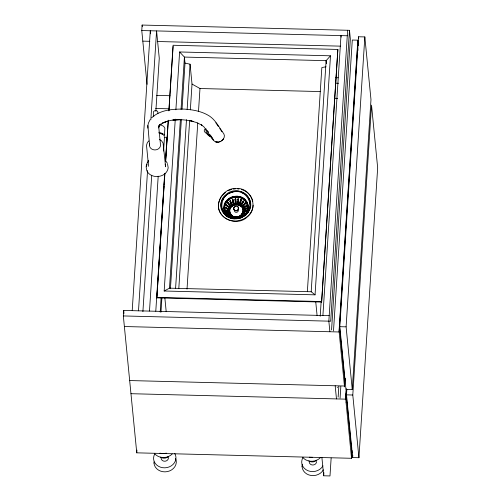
<?xml version="1.0" encoding="UTF-8"?>
<svg xmlns="http://www.w3.org/2000/svg" width="501" height="501" viewBox="0 0 501 501"><rect width="100%" height="100%" fill="white"/><g stroke="black" fill="none" stroke-linecap="round" stroke-linejoin="round"><path stroke-width="0.75" d="M149.542 144.996L147.883 125.507L148.453 122.983L150.106 119.701M147.839 128.137L147.883 125.507M238.582 199.179L238 198.903L237.925 199.605M352.034 450.455L351.527 458.29L136.76 452.835L123.334 315.937L123.691 310.445L329.201 315.661M147.05 84.356L141.77 30.542L142.127 25.05L349.485 30.317L350.349 39.078L331.556 329.965M132.208 310.664L150.287 30.761L150.588 33.805M138.501 310.82L147.57 170.478M148.121 161.904L148.221 160.345M150.839 119.802L156.581 30.918L159.268 58.298L155.842 111.316M142.898 311.691L151.715 175.25M136.76 452.835L136.936 450.092M149.492 311.04L158.203 176.158M155.786 311.202L164.647 173.979M165.505 160.727L167.015 137.337L164.222 137.261M168.856 110.821L173.089 45.259L337.868 49.442L321.629 302.053L156.851 297.87L164.823 173.265M165.574 161.554L168.248 120.19M156.851 297.87L164.052 186.385M164.153 184.825L164.56 178.588M164.66 177.028L164.86 173.916M165.668 161.441L166.57 147.407M166.67 145.847L167.578 131.813M167.678 130.254L168.286 120.904M168.937 110.765L169.595 100.632M169.695 99.073L173.089 46.487M160.182 312.073L161.09 298.039M160.99 312.098L161.892 298.07M175.882 109.775L179.615 51.972L330.497 55.805L315.054 294.839L164.171 291.006L175.275 119.15M164.171 291.006L169.495 288.163L180.385 119.532M181.043 109.381L184.418 57.076L179.615 51.972M170.434 288.689L181.375 119.282M182.032 109.13L185.007 63.07L184.418 57.076L326.113 60.671L330.497 55.805M175.594 288.257L186.491 119.633M187.142 109.481L190.067 64.203L185.007 63.07M178.801 288.601L189.647 120.747M190.349 109.819L192.015 84.055L190.067 64.203M187.017 289.152L197.763 122.864M198.515 111.153L199.98 88.514L192.015 84.055M307.363 291.607L321.836 67.547L326.007 66.796M315.054 294.839L311.19 291.757L326.113 60.671L326.408 63.671M302.31 464.258L302.147 466.807L302.266 464.966M320.202 316.244L321.11 302.184M321.629 302.053L337.868 49.442M322.907 315.505L340.987 35.602L341.131 37.105M347.638 30.267L328.844 321.16L329.883 331.743M349.485 30.317L330.698 321.204L123.334 315.937M331.148 458.014L329.99 475.95L323.696 475.787L323.897 472.668M333.497 330.923L352.291 40.036L357.839 40.174L358.384 45.723M357.839 40.174L339.052 331.067L344.531 386.922L345.083 378.343M357.933 41.088L339.139 331.981L124.373 326.527M339.81 326.683L358.534 36.767L364.834 36.924L370.978 99.624L352.253 389.546L345.959 389.383L339.81 326.683L346.103 326.846L352.253 389.546M338.144 397.136L338.851 386.221M340.085 398.095L340.837 386.396M346.103 326.846L364.834 36.924M344.945 378.211L344.438 386.008L129.671 380.553M346.241 388.876L345.64 398.239L351.527 458.29M346.385 389.014L345.728 399.147L130.961 393.698M358.935 457.72L352.792 395.02L371.517 105.097L377.666 167.797L358.935 457.72L352.641 457.557L346.492 394.857L346.849 389.402M351.577 449.691L351.727 447.355M352.641 457.557L352.792 455.221M158.717 127.918L158.779 126.997M163.558 151.058L164.503 136.566M238 198.903L237.881 200.156M238.545 199.699L238.614 198.991M237.768 201.302A4.985 0.639 -82.4 0 1 237.487 203.08L237.361 204.107L237.474 203.024A4.81 0.62 -82.4 0 0 237.743 201.308L237.906 200.112M237.355 204.026L237.975 204.195L238.088 203.112A4.81 0.62 -82.4 0 0 238.357 201.402L238.57 199.636M164.422 135.489L164.867 128.212L163.714 126.377L160.746 124.83M158.811 127.467L159.136 125.338L158.93 126.384L159.925 124.561L158.88 126.459L161.103 123.935L159.462 125.263C169.062 118.18 182.283 118.912 193.342 121.474L190.248 120.716L196.542 122.551L201.959 125.175L201.245 124.743L203.901 126.841L208.165 132.602C210.677 136.598 214.071 144.551 220.215 141.608C223.152 140.449 225.563 136.779 223.803 133.761C218.868 127.204 215.248 118.931 207.608 114.967C200.563 111.047 192.447 109.688 184.493 109.118C173.233 108.917 160.333 109.669 151.646 117.798M337.211 387.642L337.417 387.198M240.68 199.767L241.325 199.836L240.987 201.033M241.325 199.836L241.131 200.506M149.548 143.518L149.448 144.795M219.162 201.12C213.858 216.952 236.215 227.968 247.319 216.92C258.967 207.965 251.421 187.844 236.823 188.451C222.864 187.211 212.167 205.592 222.751 216.006C232.47 226.364 252.335 219.557 253.118 205.216M221.711 202.742L221.436 206.988M223.722 207.52C224.06 195.835 241.927 191.764 247.137 202.298M224.06 207.84L224.767 204.514L226.126 201.847L228.162 199.586M224.21 207.765C224.68 200.957 231.788 195.872 238.376 197.056M228.963 209.543L228.625 209.481A4.415 2.098 12.8 0 1 227.016 208.961C225.2 208.704 224.83 206.249 226.734 208.097A4.284 2.035 12.8 0 0 228.757 208.823L229.558 209.299L229.076 208.886M229.552 209.218L229.439 209.875L228.638 209.405A4.284 2.035 12.8 0 1 226.615 208.679L225.437 207.852L225.556 207.276M228.055 209.888L228.337 208.522M228.838 210.163L228.957 209.462M229.082 208.961L229.489 207.696L229.94 208.216L229.201 207.558M228.562 211.973L228.832 210.658M229.627 210.608L229.953 208.898M233.648 208.585L234.061 207.414M234.543 210.195C233.61 213.432 239.478 212.844 238.05 209.85M238.263 209.243L238.144 207.652M238.62 208.397C238.939 211.81 233.097 211.729 233.616 208.266C233.716 205.46 238.426 205.185 238.601 208.097M243.079 210.871L241.983 214.096M243.549 211.735L243.123 211.936L243.235 211.278L243.974 211.115A4.284 2.035 12.8 0 0 245.91 210.984L246.962 210.495L246.949 211.165M243.123 211.936L243.235 211.278M246.649 211.359L245.44 211.729A4.415 2.098 12.8 0 1 243.887 211.773L243.542 211.66L242.471 213.551L243.167 213.583A4.559 1.904 30.3 0 0 245.953 213.727L245.834 213.639A4.403 1.841 30.3 0 1 243.135 213.495L242.471 213.551M243.242 211.353L243.787 210.458M243.517 213.157L243.887 211.341M243.549 213.476C244.576 210.407 243.367 206.775 240.53 205.134M244.519 212.368L244.801 211.002M245.239 211.992L245.546 210.495M243.855 211.691A4.284 2.035 12.8 0 0 245.791 211.566L246.811 211.103L246.962 210.495M247.237 211.29L247.932 208.003M247.381 211.253C249.016 206.431 247.062 200.751 242.622 198.171M248.108 208.14L247.507 211.059L246.022 213.921M248.402 208.009L247.093 212.524M249.993 206.919L250.281 205.523M250.6 205.147L249.861 208.748L248.164 212.073L245.446 214.992M240.762 199.598L240.424 200.795M240.868 201.559A4.885 1.177 -69.8 0 1 239.998 203.788L239.672 204.759L239.115 204.521L239.422 203.487A4.716 1.134 -69.8 0 0 240.261 201.333L240.624 200.212M239.672 204.759L239.985 203.732A4.716 1.134 -69.8 0 0 240.824 201.577L241.044 200.995M146.104 166.376L147.169 162.881L148.716 161.128M147.037 164.397L146.186 167.196L146.793 170.735C151.039 179.753 166.889 177.899 168.179 167.754L167.572 164.215M243.11 201.039L243.091 201.095A4.572 1.553 -56 0 1 241.15 204.414L240.668 205.266L241.15 205.717L241.626 204.79A4.572 1.553 -56 0 0 243.567 201.465L243.11 201.039L243.686 201.321M243.217 200.951L243.185 201.039A4.734 1.609 -56 0 1 241.175 204.477L240.674 205.347M242.929 206.287A4.641 1.954 -40.8 0 0 245.496 203.425L245.033 202.98A4.478 1.885 -40.8 0 1 242.553 205.748L241.939 206.537L242.29 207.013L242.641 206.412L243.01 206.919L243.235 207.583L242.828 208.003L243.229 207.502M245.189 202.867L245.152 202.949A4.641 1.954 -40.8 0 1 242.578 205.811L242.296 206.017L241.419 205.116L241.645 204.853A4.734 1.609 -56 0 0 243.661 201.408M245.54 203.343L245.384 203.456A4.478 1.885 -40.8 0 1 242.904 206.224L243.016 206.994M219.306 200.419L221.298 196.53L225.525 192.384M222.995 199.373L223.665 198.07M224.335 204.521C226.139 199.686 231.024 196.311 236.171 196.279M224.661 204.922C226.139 200.995 229.64 198.108 233.691 197.131M226.126 205.241L226.295 205.322A4.403 1.841 30.3 0 0 229.201 207.564A4.559 1.904 30.3 0 1 226.183 205.31L226.571 204.784A4.403 1.841 30.3 0 0 229.477 207.026L229.777 207.239L230.504 206.187L230.247 205.898A4.478 1.49 46 0 1 227.792 203.011L228.174 202.498A4.478 1.49 46 0 0 230.66 205.441L230.911 205.729L231.894 204.796L232.182 205.491L232.696 205.066L232.408 204.452M226.258 205.272L226.533 204.734M228.656 207.89L229.301 206.631M229.289 209.456L230.216 207.683L229.765 207.157L230.059 206.587L230.491 206.105L230.873 206.719L231.274 206.187L230.873 206.719M229.207 208.347L229.502 207.777M229.258 209.136L230.116 207.452M229.959 208.98L230.723 207.389L233.341 205.134M234.036 208.053L234.293 207.552M238.495 208.998L237.624 210.163M242.747 212.505C241.106 217.822 232.852 218.78 230.316 213.72M242.459 213.476L242.734 212.938L243.436 213.044A4.559 1.904 30.3 0 0 246.229 213.188M242.847 213.382L241.394 214.967L241.977 215.167A4.641 1.541 46 0 0 244.306 215.987M243.123 212.844L243.411 212.274M242.853 213.464L241.808 214.509M242.146 215.831L242.659 214.823L241.795 215.799M242.434 215.643L242.947 214.635M243.736 214.309L244.382 213.05M245.772 213.77C248.54 209.787 248.189 204.076 244.776 200.575M247.344 210.883L245.897 213.921L243.887 216.156M246.505 213.401C249.122 209.286 248.433 203.556 245.095 200.043M247.788 211.009L245.102 215.192M247.914 212.242L249.235 209.662M248.195 212.374C258.002 198.208 237.618 183.585 225.92 194.638C214.622 203.243 224.617 222.037 238.019 218.405M232.007 215.887L231.681 215.956L232.996 216.394L232.627 216.883A4.885 1.177 -69.8 0 1 231.669 218.236M242.822 207.921L243.029 208.548L243.762 208.003A4.559 2.167 -23.8 0 0 246.705 205.83L246.373 205.285A4.403 2.092 -23.8 0 1 243.536 207.383L243.235 207.583M246.548 205.21L246.505 205.278A4.559 2.167 -23.8 0 1 243.561 207.452M243.029 208.548L243.736 207.928A4.403 2.092 -23.8 0 0 246.573 205.836L246.755 205.761M234.593 217.196L234.524 217.503A4.985 0.639 -82.4 0 1 234.192 218.712M247.024 207.859L247.2 208.472L245.672 209.437A4.415 2.179 -5.6 0 1 244.087 209.869L243.317 210.232L244.062 209.794A4.284 2.117 -5.6 0 0 246.029 209.174L247.099 208.403L247.056 207.821L245.985 208.585A4.284 2.117 -5.6 0 1 244.018 209.211L243.261 209.568L243.317 210.232M247.206 207.827L245.628 208.848A4.415 2.179 -5.6 0 1 244.043 209.286L243.261 209.568M148.835 140.906L147.338 142.603L146.511 145.315L148.578 166.351M225.162 196.405L226.158 195.296M228.4 200.156C223.859 203.913 223.164 211.316 227.404 215.568M228.205 202.554L227.654 202.886M228.976 205.266L230.166 203.945M229.784 206.093L230.754 205.022M231.343 205.16L230.905 205.648L231.287 206.262M229.452 208.159L230.416 207.088M229.471 208.316L230.435 207.245M230.736 207.47C233.09 203.976 238.445 203.362 241.407 206.425M240.712 215.317C251.189 202.179 222.651 201.346 231.431 215.079M241.119 215.217L241.87 214.378M242.127 214.516L242.39 214.71A4.641 1.541 46 0 0 244.72 215.53L244.2 215.868A4.478 1.49 46 0 1 241.952 215.073L239.973 216.006L240.405 216.419A4.734 1.077 60.2 0 0 241.275 217.365M241.72 214.973L240.499 215.743M241.401 216.589L242.684 215.161M242.841 216.131L243.636 215.248M243.787 215.981L245.985 213.545M245.095 214.904C256.431 206.462 246.06 188.007 232.952 192.052C219.457 193.968 217.509 215.054 231.318 218.142M245.465 215.161L247.964 212.386M245.647 215.205L246.667 214.071M225.406 213.025L227.373 215.443A4.478 1.885 -40.8 0 0 230.059 214.772L231.525 215.436L230.98 215.818A4.734 1.609 -56 0 1 228.757 217.096L228.813 216.946A4.572 1.553 -56 0 0 230.986 215.724M247.112 210.539L245.559 211.153A4.415 2.098 12.8 0 1 244.006 211.197L243.668 211.159M231.506 218.267L231.706 218.092A4.716 1.134 -69.8 0 0 232.627 216.789M231.706 204.596A4.734 1.077 60.2 0 1 229.79 201.058L230.385 200.776A4.572 1.04 60.2 0 0 232.226 204.189L232.702 205.147L231.399 206.024M231.9 204.878L231.706 204.54A4.572 1.04 60.2 0 1 229.859 201.12L230.36 200.713M230.667 203.613L231.669 202.949M232.42 204.527L233.591 203.863L233.773 204.608L234.355 204.32L233.773 204.608M230.898 206.55L232.733 205.329M237.142 210.489L237.781 210.038M239.29 216.263L240.818 215.298M240.204 216.094L239.027 216.683L239.146 217.052A4.885 0.539 73.1 0 0 239.641 218.179M240.286 216.996L241.369 216.275M240.743 217.365L241.964 216.551M245.246 214.785L242.158 216.839L238.539 218.11M241.902 217.234L243.943 215.812M242.327 217.065L245.622 214.904M229.708 214.296L230.385 214.14L230.742 214.697L230.328 214.603M230.385 214.14L229.696 214.384A4.641 1.954 -40.8 0 1 226.915 215.079L226.991 214.948A4.478 1.885 -40.8 0 0 229.708 214.296M230.335 214.685L230.047 214.86A4.641 1.954 -40.8 0 1 227.266 215.555L227.216 215.53M225.788 212.562L226.032 213.138A4.403 2.092 -23.8 0 0 229.082 213.138L229.853 213.232L229.07 213.219A4.559 2.167 -23.8 0 1 225.913 213.219L225.826 212.587A4.403 2.092 -23.8 0 0 228.876 212.593M243.117 211.854L243.542 211.66M167.109 121.255L162.549 122.97L168.048 121.054M228.036 190.712L231.612 189.441M229.308 193.198L232.902 191.921M230.685 197.876C234.474 196.048 239.021 196.16 242.722 198.177M233.679 196.824C226.383 198.196 221.617 206.857 225.312 213.545M230.855 198.446L233.754 197.419L236.81 197.118M232.364 199.786L232.896 199.398L233.084 200.081M232.489 200.287L232.326 199.705L232.896 199.398M232.74 202.41L233.886 202.003M232.971 204.164L233.598 203.938L233.485 203.563A4.716 0.52 73.1 0 1 232.783 201.371L232.458 200.231M234.819 203.506L234.192 203.732L234.073 203.356A4.716 0.52 73.1 0 1 233.378 201.158L232.915 199.498M233.648 204.721L234.881 204.283M235.032 206.575L235.645 206.356M237.236 210.401L235.965 210.683M239.359 216.269L235.94 217.033L234.211 216.77M238.896 218.073A4.885 0.539 73.1 0 1 238.551 217.259L238.307 216.758L239.979 216.088M238.432 216.889L235.852 217.302M238.507 217.797L239.741 217.359M242.403 217.046L238.739 218.348L234.869 218.724M239.165 218.311L241.369 217.528M238.764 218.643L242.434 217.34M219.776 141.745L220.215 141.608L218.937 141.921M228.926 211.366L228.581 211.384A4.415 2.179 -5.6 0 1 226.947 211.259C225.262 211.409 224.435 209.105 226.502 210.489A4.284 2.117 -5.6 0 0 228.55 210.721L229.358 210.921L229.414 211.585L228.594 211.303A4.284 2.117 -5.6 0 1 226.546 211.078L225.344 210.526L225.3 209.944M206.262 128.97L204.452 129.602L204.233 130.93L204.652 131.907L209.167 135.909L209.919 135.777M211.184 136.623L209.881 136.491L206.274 132.02L205.748 129.145M233.078 189.115L235.345 188.896M235.119 199.022L235.739 198.841L235.119 199.022L235.176 199.611M234.543 199.943L236.046 199.799M235.057 201.74L236.265 201.627M236.165 204.076L235.533 204.057L236.165 204.076L236.096 203.3L237.411 203.337M235.013 204.621L236.766 204.452M236.591 210.683L235.32 210.589M235.927 218.204L237.236 218.079M238.645 218.085C231.562 219.757 223.446 215.505 221.83 208.184M179.126 119.651L172.851 120.065L181.437 119.664M241.707 214.891L241.394 214.967M141.77 30.542L347.281 35.765M142.81 41.132L149.843 41.307M157.658 41.508L340.505 46.148M335.758 77.693L338.1 77.749M335.401 83.185L338.526 83.266M199.98 88.514L320.296 91.57M334.543 98.277L337.668 98.353M156.7 95.378L169.983 95.716M155.648 108.46L168.931 108.798M169.495 288.163L311.19 291.757M156.807 297.362L321.579 301.546M346.492 394.857L352.792 395.02M346.085 402.372L347.65 402.416M237.593 188.858L239.077 189.084M236.816 196.217L239.353 196.599M236.81 196.893C241.833 197.025 246.617 200.481 247.751 205.466M239.822 197.576C231.969 195.246 222.713 202.298 224.592 210.714M237.969 199.016L238.582 199.11M237.461 201.653L238.645 201.834M236.873 202.842L238.313 203.062M238.031 203.425L239.278 203.782M236.766 203.318L237.424 203.412M234.706 217.033L235.313 217.046L235.138 217.591A4.985 0.639 -82.4 0 1 234.806 218.805M234.005 217.916L235.288 218.11M234.036 218.236L235.32 218.423M232.414 218.517L233.898 218.743M231.086 218.449L232.608 218.68M158.886 132.189L163.05 133.761M158.861 132.94L163.082 134.544M241.307 189.416C246.887 191.069 251.477 195.553 252.83 201.27M241.113 192.403L243.16 193.28M239.992 196.693L242.891 197.926L245.333 199.843M239.923 197.294L242.753 198.496L244.532 199.893M239.766 197.619L242.578 198.747M240.693 199.705L241.257 199.943M239.785 202.154L240.868 202.617M239.04 203.174L240.361 203.732M239.841 204.02L240.943 204.665M239.847 204.101L240.95 204.746M239.666 204.677L239.115 204.521M238.489 204.633L241.401 206.349L242.39 207.765M236.942 206.393L238.025 207.026M234.737 210.339L235.445 210.652M232.633 216.1L234.268 216.751M232.758 216.413L233.785 216.852M232.771 216.52L231.675 215.875L231.456 216.194A4.734 1.609 -56 0 1 229.226 217.465L229.289 217.315A4.572 1.553 -56 0 0 231.462 216.094M233.942 217.096L233.572 216.714M232.239 217.165L233.416 217.666M232.27 217.484L233.447 217.985M231.694 217.553L233.015 218.117M229.489 217.227L231.731 218.229M246.273 213.163L246.141 213.082A4.403 1.841 30.3 0 1 243.411 212.963M159.331 139.403L161.378 140.649L163.075 143.004L165.612 166.783L165.136 164.04M225.65 212.637L225.707 212.668A4.559 2.167 -23.8 0 0 228.863 212.674L229.64 212.606L229.853 213.232M209.167 135.909L207.646 134.556M242.121 214.434L242.365 214.616A4.478 1.49 46 0 0 244.613 215.411M162.086 133.61L163.019 134.331M242.49 198.778C245.928 200.694 248.008 204.527 247.826 208.447M241.413 202.849L242.628 203.801M241.413 205.041L242.29 205.936M241.726 205.98L242.841 206.85M240.561 205.448L242.046 206.606M234.919 210.433L233.66 208.879M231.299 215.061L232.727 216.1M231.462 215.399L232.326 216.075M230.698 215.111L231.199 215.505M231.744 216.776L229.658 214.516L229.02 212.793M232.815 217.91L229.69 214.829L228.882 210.959M231.518 217.184L232.846 218.229M230.028 216.25L231.136 217.121M227.141 215.386L229.69 217.359M229.621 217.553L227.304 215.737L225.588 213.407L224.392 210.301M227.041 215.624L229.527 217.597M226.79 215.693L228.619 217.121M227.598 216.964C205.711 200.82 242.603 177.097 250.356 201.822M225.156 209.982L226.903 210.677A4.415 2.179 -5.6 0 0 228.537 210.802L228.825 210.082M225.412 207.276L227.135 208.378A4.415 2.098 12.8 0 0 228.744 208.898M238.319 216.833L235.858 217.384L233.334 216.764L233.19 217.121A4.885 1.177 -69.8 0 1 232.458 218.223M240.724 215.743L240.9 215.981A4.572 1.04 60.2 0 0 242.202 217.221M240.73 215.825L240.925 216.075A4.734 1.077 60.2 0 0 242.046 217.221M245.127 200.356L246.887 202.755L247.914 205.51M245.064 202.924L245.415 203.4M242.603 207.057L243.398 208.134M229.602 213.626L229.984 214.209M228.788 214.572L229.615 215.687M228.024 214.403L228.919 215.63M227.178 215.756L225.281 213.232L224.254 210.47M224.987 213.232L227.072 215.937M226.352 215.211L224.999 213.37L223.934 210.401M223.208 212.324L224.486 214.059M226.402 204.702L226.458 204.771A4.559 1.904 30.3 0 0 229.464 207.095M165.299 160.351L167.491 163.395M216.689 124.041L218.442 126.609M219.764 128.532L221.962 131.738M209.9 134.55L211.134 136.347M211.954 137.543L213.589 139.936M210.445 135.358L212.631 138.558M207.395 130.874L208.266 132.158L207.452 130.899M215.806 122.764L216.326 123.572M228.061 202.429L228.105 202.517A4.641 1.541 46 0 0 230.648 205.51M230.278 200.625L230.31 200.713A4.734 1.077 60.2 0 0 232.226 204.251M248.847 198.709L250.087 202.047L250.243 204.176M248.79 198.703L249.529 200.688M247.125 202.16L248.189 205.128M246.404 205.235L246.611 205.786M243.924 207.001L244.407 208.291M244.313 209.174L244.795 210.47M243.43 208.053L243.655 208.71M242.384 207.683L242.966 209.305M233.967 209.136L234.155 209.643M229.74 212.173L230.322 213.795M228.963 211.91L229.189 212.568M229.389 213.038L229.615 213.702M228.074 212.631L228.55 213.927M225.444 213.395L224.429 210.67L224.172 207.395M233.19 200.575L233.353 201.139A4.885 0.539 73.1 0 0 234.073 203.412M232.602 200.782L232.758 201.352A4.885 0.539 73.1 0 0 233.485 203.625M234.368 204.395L234.18 203.65L235.483 203.444L235.451 203.049M153.732 116.727L153.438 111.804L154.333 110.871L155.705 110.539L157.045 110.94L157.815 111.917L157.953 113.414M358.534 36.767L358.691 38.314M357.576 46.587L357.958 50.444M339.496 326.483L344.794 380.516M346.085 393.654L351.884 452.798M335.182 385.77L336.472 398.915M315.718 301.558L317.089 315.555M321.905 457.538L323.696 475.787M242.29 207.013L241.939 206.537M167.015 137.337L167.165 138.858M158.779 127.373L160.452 144.401C160.846 146.461 159.475 148.421 157.671 149.292A5.705 4.966 -5.6 0 1 153.926 149.837C151.621 149.548 149.354 147.638 149.505 145.165M142.127 25.05L142.271 26.559M164.835 297.726L166.207 311.722M123.691 310.445L123.985 313.469M235.746 198.947L235.796 199.555M235.796 199.486L235.89 200.676M235.169 199.548L235.22 200.168M235.476 203.362L235.539 204.139M235.22 200.118L235.457 203.105M235.89 200.65L236.084 203.043M236.077 202.986L236.109 203.381M250.018 202.009L250.231 204.821M248.177 204.997L248.415 208.147M244.645 208.936L244.745 210.314M244.538 211.059L244.638 212.38M243.649 208.635L243.705 209.337M243.736 209.838L243.793 210.539M242.954 209.23L243.085 210.952M238.57 207.783L238.651 208.71M237.142 217.177L237.173 217.566M236.516 217.24L236.547 217.628M229.621 210.533L229.752 212.255M228.431 212.631L228.531 213.952M227.917 210.57L228.018 211.948M227.066 210.025L227.178 211.528M223.703 207.383L223.947 210.539M237.161 217.472L237.205 218.029M236.535 217.528L236.578 218.092M237.192 217.916L237.236 218.442M236.572 217.979L236.61 218.505M237.224 218.311L237.255 218.793M236.597 218.373L236.635 218.849M153.982 461.847L154.032 463.049M164.009 134.681A6.945 3.394 3.7 0 1 163.702 135.84M230.241 205.967A4.641 1.541 46 0 1 227.698 202.974M234.524 217.403A4.81 0.62 -82.4 0 1 234.199 218.574M233.19 217.027A4.716 1.134 -69.8 0 1 232.483 218.092M235.138 217.497A4.81 0.62 -82.4 0 1 234.812 218.668M239.015 218.254A4.716 0.52 73.1 0 1 238.539 217.165M241.225 217.234A4.572 1.04 60.2 0 1 240.38 216.319M240.311 201.321A4.885 1.177 -69.8 0 1 239.434 203.55L239.284 203.857L238.038 203.506L238.1 203.174A4.985 0.639 -82.4 0 0 238.382 201.396M239.741 218.292A4.716 0.52 73.1 0 1 239.127 216.952M168.198 456.937A3.639 3.169 -5.6 0 1 165.042 461.227A3.639 3.169 -5.6 0 1 161.197 457.563M175.676 458.578A11.204 9.744 -5.6 0 1 167.428 471.591A11.204 9.744 -5.6 0 1 153.97 463.056M174.749 453.418A11.204 9.744 -5.6 0 1 164.873 467.821A11.204 9.744 -5.6 0 1 154.696 454.056M168.53 456.417A5.605 4.872 -5.6 0 1 160.664 457.119M172.219 453.962A11.204 9.744 -5.6 0 1 154.527 453.518M166.351 453.129A11.204 9.744 -5.6 0 1 159.882 453.148M316.513 461.509A3.639 3.169 -5.6 0 1 312.68 465.003A3.639 3.169 -5.6 0 1 309.311 461.327M323.345 469.825A11.204 9.744 -5.6 0 1 311.165 475.493A11.204 9.744 -5.6 0 1 302.09 466.813M322.957 465.842A11.204 9.744 -5.6 0 1 308.002 470.727A11.204 9.744 -5.6 0 1 302.811 457.82M316.651 460.181A5.605 4.872 -5.6 0 1 308.779 460.876M320.333 457.726A11.204 9.744 -5.6 0 1 302.642 457.275M312.311 457.269A11.204 9.744 -5.6 0 1 309.411 457.194M223.465 138.934L221.624 140.831L223.465 138.934M218.229 142.152L215.912 142.015L218.229 142.152"/></g></svg>
